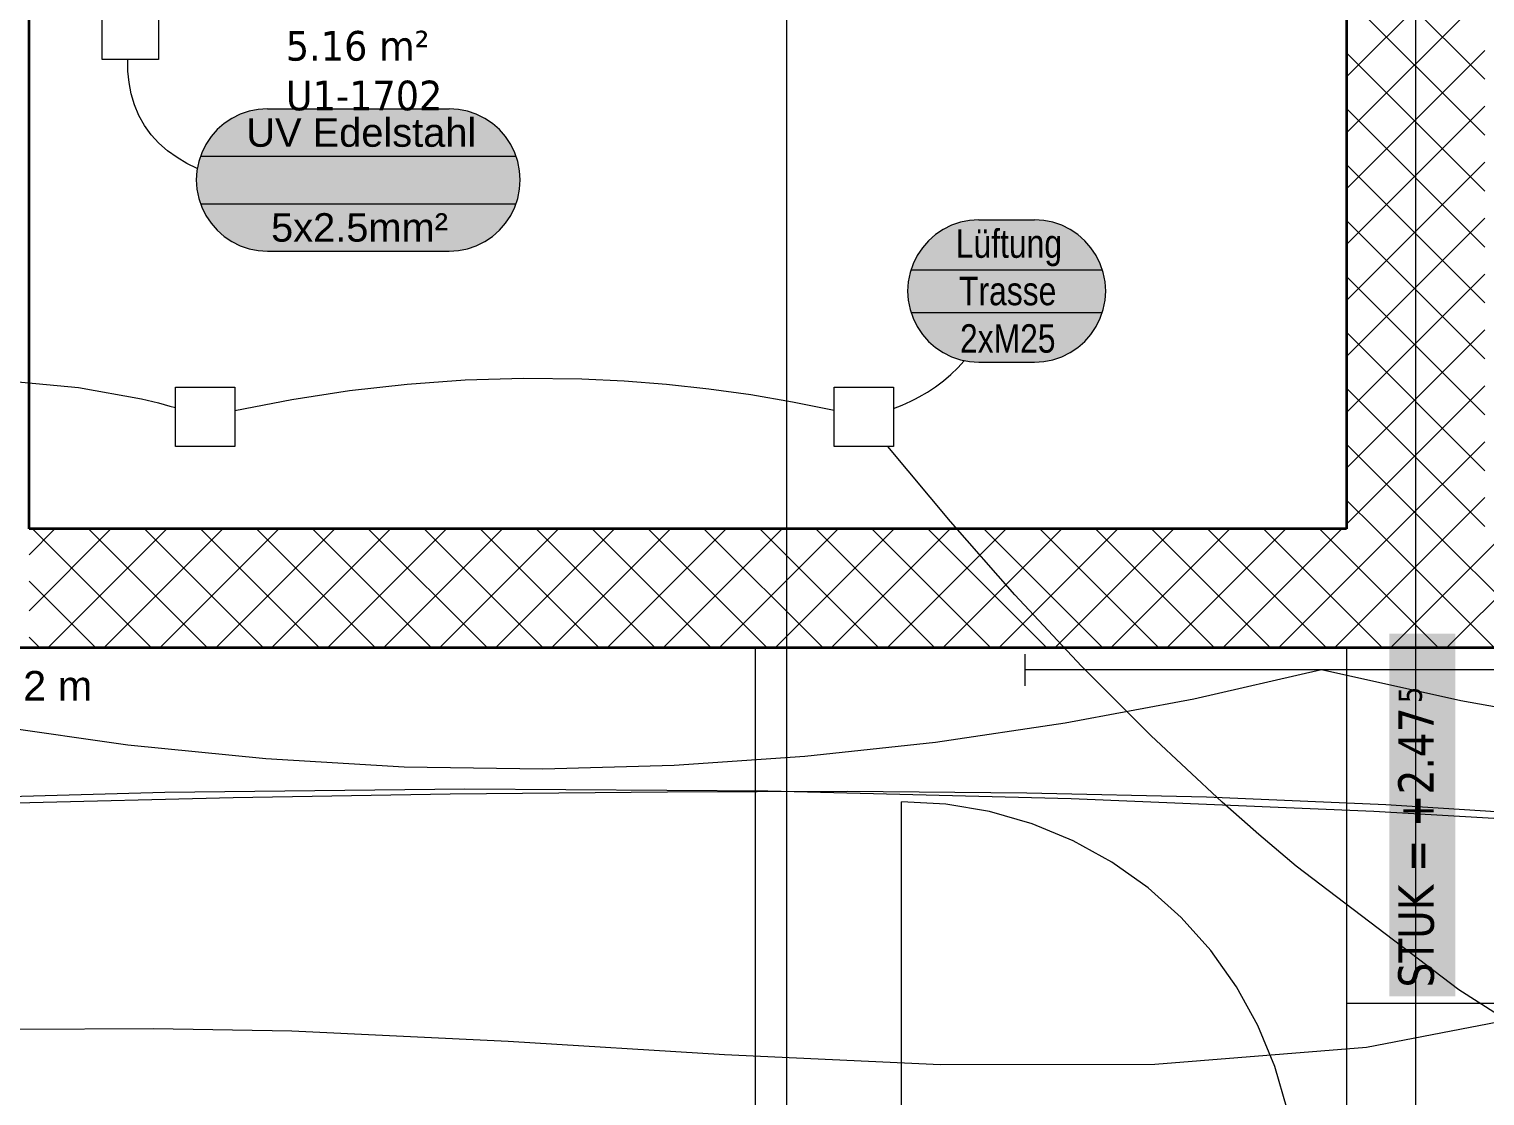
# Model space of a CAD drawing. Extents: x -1067 to 613, y -179 to 712.
# Drawn here: x 59.2 to 132.8, y 185.1 to 239.1 of the extents above; entities that cross this region are included whole.
import ezdxf
from ezdxf.lldxf.tags import DXFTag

# ---------------------------------------------------------------- set-up
doc = ezdxf.new("R2010")
doc.units = 0
doc.layers.get('0').update_dxf_attribs({"lineweight": 13})
for name, color, linetype, lineweight in [('A-AREA-____-IDEN', 7, 'Continuous', 5), ('A-DETL-____-HDLN', 7, '_Verdeckte Linien_', 9), ('A-DOOR-____-IDEN', 7, 'Continuous', 5), ('A-DOOR-____-OTLN', 7, 'Continuous', 9), ('A-DOOR-OPNG-OTLN', 7, 'Continuous', 9), ('A-FLOR-____-OTLN', 7, 'Continuous', 9), ('A-WALL-____-MCUT', 7, 'Continuous', 35), ('A-WALL-____-PATT', 7, 'Continuous', 35), ('S-GRID-____-OTLN', 7, 'Continuous', 5)]:
    doc.layers.add(name, color=color, linetype=linetype, lineweight=lineweight)
for name, color, linetype, lineweight, true_color in [('EL01_WAN_HLKS', 5, 'Continuous', 13, 0x0000ff), ('EL01_WAN_Kraft', 1, 'Continuous', 13, 0xff0000), ('EL01_WAN_Leitung_Brandmeldeanlagen', 7, 'Continuous', 13, 0xff8000), ('EL01_WAN_Leitung_HLKS', 5, 'Continuous', 13, 0x0000ff), ('EL01_WAN_Leitung_Kraft', 1, 'Continuous', 13, 0xff0000), ('EL01_WAN_Leitung_Licht', 7, 'Continuous', 13, 0x0080ff), ('EL01_WAN_Leitung_Notbeleuchtung', 7, 'Continuous', 13, 0x009900), ('EL01_WAN_Leuchten', 7, 'Continuous', 13, 0x0080ff)]:
    doc.layers.add(name, color=color, linetype=linetype, lineweight=lineweight, true_color=true_color)
doc.styles.get("Standard").update_dxf_attribs({"font": 'arial.ttf'})
tags = doc.linetypes.add('_Rasterlinie_', pattern=[0.375, 0.2, -0.05, 0.075, -0.05]).pattern_tags.tags
tags[10:11] = [DXFTag(74, 4), DXFTag(75, 0), DXFTag(340, '0'), DXFTag(46, 1.0), DXFTag(50, 0.0), DXFTag(44, 0.0), DXFTag(45, 0.0)]
tags[8:9] = [DXFTag(74, 4), DXFTag(75, 0), DXFTag(340, '0'), DXFTag(46, 1.0), DXFTag(50, 0.0), DXFTag(44, 0.0), DXFTag(45, 0.0)]
tags[6:7] = [DXFTag(74, 4), DXFTag(75, 0), DXFTag(340, '0'), DXFTag(46, 1.0), DXFTag(50, 0.0), DXFTag(44, 0.0), DXFTag(45, 0.0)]
tags[4:5] = [DXFTag(74, 4), DXFTag(75, 0), DXFTag(340, '0'), DXFTag(46, 1.0), DXFTag(50, 0.0), DXFTag(44, 0.0), DXFTag(45, 0.0)]
tags = doc.linetypes.add('_Verdeckte Linien_', pattern=[0.15, 0.1, -0.05]).pattern_tags.tags
tags[6:7] = [DXFTag(74, 4), DXFTag(75, 0), DXFTag(340, '0'), DXFTag(46, 1.0), DXFTag(50, 0.0), DXFTag(44, 0.0), DXFTag(45, 0.0)]
tags[4:5] = [DXFTag(74, 4), DXFTag(75, 0), DXFTag(340, '0'), DXFTag(46, 1.0), DXFTag(50, 0.0), DXFTag(44, 0.0), DXFTag(45, 0.0)]
tags = doc.linetypes.add('Grundrissdarstellung Sturz', pattern=[0.25, 0.15, -0.05, 0, -0.05]).pattern_tags.tags
tags[10:11] = [DXFTag(74, 4), DXFTag(75, 0), DXFTag(340, '0'), DXFTag(46, 1.0), DXFTag(50, 0.0), DXFTag(44, 0.0), DXFTag(45, 0.0)]
tags[8:9] = [DXFTag(74, 4), DXFTag(75, 0), DXFTag(340, '0'), DXFTag(46, 1.0), DXFTag(50, 0.0), DXFTag(44, 0.0), DXFTag(45, 0.0)]
tags[6:7] = [DXFTag(74, 4), DXFTag(75, 0), DXFTag(340, '0'), DXFTag(46, 1.0), DXFTag(50, 0.0), DXFTag(44, 0.0), DXFTag(45, 0.0)]
tags[4:5] = [DXFTag(74, 4), DXFTag(75, 0), DXFTag(340, '0'), DXFTag(46, 1.0), DXFTag(50, 0.0), DXFTag(44, 0.0), DXFTag(45, 0.0)]

# ---------------------------------------------------------------- blocks, each defined once
blk = doc.blocks.new('Referenz-A0UJ3194XE', base_point=(-1062.181, -175.856))
at = {"layer": 'A-DETL-____-HDLN', "color": 0, "linetype": '_Verdeckte Linien_', "ltscale": 0.13}
blk.add_line((198.844, 189.776), (125.803, 189.776), dxfattribs=at)
at = {"layer": 'A-DOOR-____-IDEN', "color": 7, "linetype": 'Continuous', "ltscale": 0.13, "true_color": 0xffffff}
for points in [[(127.97, 190.128), (131.302, 190.128), (127.97, 208.472)], [(131.302, 190.128), (127.97, 208.472), (131.302, 208.472)], [(128.156, 204.678), (130.3, 204.678), (128.156, 206.289)], [(130.3, 204.678), (128.156, 206.289), (130.3, 206.289)]]:
    blk.add_solid(points, dxfattribs=at)
at = {"layer": 'A-DOOR-____-OTLN', "color": 0, "linetype": 'Grundrissdarstellung Sturz', "ltscale": 0.13}
blk.add_line((125.803, 207.776), (125.803, 179.776), dxfattribs=at)
at = {"layer": 'A-DOOR-OPNG-OTLN', "color": 0, "linetype": 'Continuous', "ltscale": 0.13}
for p, q in [((103.303, 179.976), (103.303, 199.976)), ((105.542, 199.85), (103.303, 199.976)), ((107.753, 199.474), (105.542, 199.85)), ((109.909, 198.853), (107.753, 199.474)), ((111.981, 197.995), (109.909, 198.853)), ((113.944, 196.91), (111.981, 197.995)), ((115.773, 195.612), (113.944, 196.91)), ((117.445, 194.118), (115.773, 195.612)), ((118.94, 192.446), (117.445, 194.118)), ((120.237, 190.616), (118.94, 192.446)), ((121.322, 188.653), (120.237, 190.616)), ((122.181, 186.581), (121.322, 188.653)), ((122.802, 184.426), (122.181, 186.581))]:
    blk.add_line(p, q, dxfattribs=at)
at = {"layer": 'A-FLOR-____-OTLN', "color": 0, "linetype": 'Continuous', "ltscale": 0.13}
blk.add_line((95.903, 207.776), (95.903, 179.776), dxfattribs=at)
at = {"layer": 'A-WALL-____-MCUT', "color": 0, "linetype": 'Continuous', "ltscale": 0.35}
for p, q in [((59.203, 213.776), (59.203, 332.976)), ((125.803, 317.476), (125.803, 213.776)), ((125.803, 213.776), (59.203, 213.776)), ((-30.397, 207.776), (198.844, 207.776))]:
    blk.add_line(p, q, dxfattribs=at)
at = {"layer": 'A-WALL-____-PATT', "color": 0, "linetype": 'Continuous', "lineweight": 9, "ltscale": 0.13}
for p, q in [((125.803, 236.642), (132.803, 243.642)), ((132.803, 236.522), (125.803, 243.522)), ((125.803, 233.813), (132.803, 240.813)), ((132.803, 233.693), (125.803, 240.693)), ((125.803, 230.985), (132.803, 237.985)), ((132.803, 230.865), (125.803, 237.865)), ((125.803, 228.157), (132.803, 235.157)), ((132.803, 228.036), (125.803, 235.036)), ((125.803, 225.328), (132.803, 232.328)), ((132.803, 225.208), (125.803, 232.208)), ((125.803, 222.5), (132.803, 229.5)), ((132.803, 222.379), (125.803, 229.379)), ((125.803, 219.671), (132.803, 226.671)), ((132.803, 219.551), (125.803, 226.551)), ((125.803, 216.843), (132.803, 223.843)), ((132.803, 216.723), (125.803, 223.723)), ((125.803, 214.014), (132.803, 221.014)), ((132.803, 213.894), (125.803, 220.894)), ((130.093, 213.776), (125.803, 218.066)), ((128.393, 213.776), (132.803, 218.186)), ((127.265, 213.776), (125.803, 215.237)), ((131.221, 213.776), (132.803, 215.358)), ((59.203, 212.468), (60.51, 213.776)), ((59.203, 209.64), (63.339, 213.776)), ((65.382, 207.776), (59.382, 213.776)), ((60.167, 207.776), (66.167, 213.776)), ((68.211, 207.776), (62.211, 213.776)), ((62.996, 207.776), (68.996, 213.776)), ((71.039, 207.776), (65.039, 213.776)), ((65.824, 207.776), (71.824, 213.776)), ((73.868, 207.776), (67.868, 213.776)), ((68.653, 207.776), (74.653, 213.776)), ((76.696, 207.776), (70.696, 213.776)), ((71.481, 207.776), (77.481, 213.776)), ((79.524, 207.776), (73.524, 213.776)), ((74.309, 207.776), (80.309, 213.776)), ((82.353, 207.776), (76.353, 213.776)), ((77.138, 207.776), (83.138, 213.776)), ((85.181, 207.776), (79.181, 213.776)), ((79.966, 207.776), (85.966, 213.776)), ((88.01, 207.776), (82.01, 213.776)), ((82.795, 207.776), (88.795, 213.776)), ((90.838, 207.776), (84.838, 213.776)), ((85.623, 207.776), (91.623, 213.776)), ((93.667, 207.776), (87.667, 213.776)), ((88.452, 207.776), (94.452, 213.776)), ((96.495, 207.776), (90.495, 213.776)), ((91.28, 207.776), (97.28, 213.776)), ((99.323, 207.776), (93.323, 213.776)), ((94.108, 207.776), (100.108, 213.776)), ((102.152, 207.776), (96.152, 213.776)), ((96.937, 207.776), (102.937, 213.776)), ((104.98, 207.776), (98.98, 213.776)), ((99.765, 207.776), (105.765, 213.776)), ((107.809, 207.776), (101.809, 213.776)), ((102.594, 207.776), (108.594, 213.776)), ((110.637, 207.776), (104.637, 213.776)), ((105.422, 207.776), (111.422, 213.776)), ((113.466, 207.776), (107.466, 213.776)), ((108.251, 207.776), (114.251, 213.776)), ((116.294, 207.776), (110.294, 213.776)), ((111.079, 207.776), (117.079, 213.776)), ((119.122, 207.776), (113.122, 213.776)), ((113.907, 207.776), (119.907, 213.776)), ((121.951, 207.776), (115.951, 213.776)), ((116.736, 207.776), (122.736, 213.776)), ((124.779, 207.776), (118.779, 213.776)), ((119.564, 207.776), (125.564, 213.776)), ((127.608, 207.776), (121.608, 213.776)), ((122.393, 207.776), (128.393, 213.776)), ((130.436, 207.776), (124.436, 213.776)), ((125.221, 207.776), (131.221, 213.776)), ((133.265, 207.776), (127.265, 213.776)), ((128.05, 207.776), (134.05, 213.776)), ((136.093, 207.776), (130.093, 213.776)), ((130.878, 207.776), (136.878, 213.776)), ((62.554, 207.776), (59.203, 211.127)), ((59.725, 207.776), (59.203, 208.298))]:
    blk.add_line(p, q, dxfattribs=at)
at = {"layer": 'S-GRID-____-OTLN', "color": 0, "linetype": '_Rasterlinie_', "ltscale": 0.13}
for p, q in [((129.303, 560.559), (129.303, 159.768)), ((97.503, -171.085), (97.503, 546.376))]:
    blk.add_line(p, q, dxfattribs=at)
at = {"layer": 'A-AREA-____-IDEN', "color": 0, "linetype": 'Continuous', "ltscale": 0.13, "char_height": 1.5, "attachment_point": 1}
for s, insert in [('{\\W0.9;\\fVerdana;5.16 m²}', (72.181, 238.967)), ('{\\W0.9;\\fVerdana;U1-1702}', (72.181, 236.453))]:
    blk.add_mtext(s, dxfattribs=dict(at, insert=insert))
at = {"layer": 'A-DOOR-____-IDEN', "color": 0, "linetype": 'Continuous', "ltscale": 0.13, "attachment_point": 1, "rotation": 90}
for s, insert, char_height in [('{\\W0.8;\\fVerdana;5}', (128.448, 204.971), 1.16987), ('{\\W0.8;\\fVerdana;STUK = +2.47}', (128.42, 190.578), 1.8)]:
    blk.add_mtext(s, dxfattribs=dict(at, insert=insert, char_height=char_height))
blk = doc.blocks.new('Leitung-A0UJ31HGXE', base_point=(69.607, 219.77))
at = {"color": 0, "linetype": 'ByBlock', "lineweight": -2, "ltscale": 0.13}
for p, q in [((75.395, 220.774), (78.319, 221.101)), ((78.319, 221.101), (81.255, 221.311)), ((81.255, 221.311), (84.197, 221.4)), ((84.197, 221.4), (87.14, 221.368)), ((87.14, 221.368), (89.286, 221.267)), ((89.286, 221.267), (91.428, 221.1)), ((91.428, 221.1), (93.562, 220.868)), ((93.562, 220.868), (95.688, 220.571)), ((69.607, 219.77), (72.489, 220.329)), ((72.489, 220.329), (75.395, 220.774)), ((95.688, 220.571), (97.802, 220.209)), ((97.802, 220.209), (99.903, 219.781))]:
    blk.add_line(p, q, dxfattribs=at)
blk = doc.blocks.new('Leitung-A0UJ31JKXE', base_point=(-9.551, 196.012))
at = {"color": 0, "linetype": 'ByBlock', "lineweight": -2, "ltscale": 0.13}
for p, q in [((66.072, 200.439), (50.923, 200.014)), ((81.226, 200.607), (66.072, 200.439)), ((96.554, 200.504), (81.226, 200.607)), ((111.879, 200.129), (96.554, 200.504)), ((127.195, 199.487), (111.879, 200.129)), ((142.497, 198.584), (127.195, 199.487))]:
    blk.add_line(p, q, dxfattribs=at)
blk = doc.blocks.new('Leitung-A0UJ31K4XE', base_point=(102.903, 219.866))
at = {"color": 0, "linetype": 'ByBlock', "lineweight": -2, "ltscale": 0.13}
for p, q in [((106.152, 221.926), (106.482, 222.287)), ((105.424, 221.267), (105.799, 221.586)), ((105.799, 221.586), (106.152, 221.926)), ((104.621, 220.699), (105.031, 220.972)), ((105.031, 220.972), (105.424, 221.267)), ((103.344, 220.037), (103.561, 220.131)), ((103.561, 220.131), (103.776, 220.232)), ((103.776, 220.232), (103.988, 220.338)), ((103.988, 220.338), (104.197, 220.45)), ((104.197, 220.45), (104.621, 220.699)), ((102.903, 219.866), (103.125, 219.948)), ((103.125, 219.948), (103.344, 220.037))]:
    blk.add_line(p, q, dxfattribs=at)
blk = doc.blocks.new('Deckendose UP-A0UJ31K8XE', base_point=(99.903, 217.952))
at = {"color": 0, "lineweight": -2}
for p, q in [((99.903, 220.952), (102.903, 220.952)), ((99.903, 217.952), (99.903, 220.952)), ((102.903, 220.952), (102.903, 217.952)), ((102.903, 217.952), (99.903, 217.952))]:
    blk.add_line(p, q, dxfattribs=at)
blk = doc.blocks.new('Leitung-A0UJ31LYXE', base_point=(-18.908, 196.025))
at = {"color": 0, "linetype": 'ByBlock', "lineweight": -2, "ltscale": 0.13}
for p, q in [((69.516, 200.187), (80.495, 200.375)), ((80.495, 200.375), (91.48, 200.483)), ((91.48, 200.483), (100.565, 200.503)), ((100.565, 200.503), (109.649, 200.429)), ((109.649, 200.429), (118.729, 200.221)), ((118.729, 200.221), (127.797, 199.844)), ((58.543, 199.92), (69.516, 200.187)), ((127.797, 199.844), (136.851, 199.258))]:
    blk.add_line(p, q, dxfattribs=at)
blk = doc.blocks.new('Bodendose (multi) UP-A0UJ31MGXE', base_point=(62.903, 237.516))
at = {"color": 0, "lineweight": -2}
for p, q in [((62.903, 240.356), (65.743, 240.356)), ((62.903, 237.516), (62.903, 240.356)), ((65.743, 240.356), (65.743, 237.516)), ((65.743, 237.516), (62.903, 237.516))]:
    blk.add_line(p, q, dxfattribs=at)
blk = doc.blocks.new('Leitung-A0UJ31PYXE', base_point=(102.619, 164.623))
at = {"color": 0, "linetype": 'ByBlock', "lineweight": -2, "ltscale": 0.13}
for p, q in [((105.778, 214.156), (102.619, 217.952)), ((109.042, 210.445), (105.778, 214.156)), ((112.417, 206.833), (109.042, 210.445)), ((115.909, 203.334), (112.417, 206.833)), ((119.525, 199.959), (115.909, 203.334)), ((121.38, 198.323), (119.525, 199.959)), ((123.269, 196.724), (121.38, 198.323)), ((131.49, 190.465), (123.269, 196.724)), ((140.231, 184.858), (131.49, 190.465))]:
    blk.add_line(p, q, dxfattribs=at)
blk = doc.blocks.new('Gruppenzuleitung-A0UJ31QCXE', base_point=(67.655, 227.828))
at = {"color": 0, "linetype": 'ByBlock', "lineweight": -2, "ltscale": 0.13}
for p, q in [((70.323, 234.906), (69.877, 234.754)), ((70.785, 234.997), (70.323, 234.906)), ((71.255, 235.028), (70.785, 234.997)), ((71.255, 235.028), (80.435, 235.028)), ((80.905, 234.997), (80.435, 235.028)), ((81.367, 234.906), (80.905, 234.997)), ((81.813, 234.754), (81.367, 234.906)), ((69.063, 234.284), (68.709, 233.974)), ((69.455, 234.546), (69.063, 234.284)), ((69.877, 234.754), (69.455, 234.546)), ((82.235, 234.546), (81.813, 234.754)), ((82.627, 234.284), (82.235, 234.546)), ((82.981, 233.974), (82.627, 234.284)), ((68.399, 233.62), (68.137, 233.228)), ((68.709, 233.974), (68.399, 233.62)), ((83.291, 233.62), (82.981, 233.974)), ((83.553, 233.228), (83.291, 233.62)), ((67.929, 232.806), (67.777, 232.36)), ((67.86, 232.628), (83.829, 232.628)), ((68.137, 233.228), (67.929, 232.806)), ((83.761, 232.806), (83.553, 233.228)), ((83.912, 232.36), (83.761, 232.806)), ((67.685, 231.898), (67.655, 231.428)), ((67.777, 232.36), (67.685, 231.898)), ((84.004, 231.898), (83.912, 232.36)), ((84.035, 231.428), (84.004, 231.898)), ((67.655, 231.428), (67.685, 230.958)), ((84.004, 230.958), (84.035, 231.428)), ((67.685, 230.958), (67.777, 230.496)), ((67.777, 230.496), (67.929, 230.051)), ((83.761, 230.051), (83.912, 230.496)), ((83.912, 230.496), (84.004, 230.958)), ((67.86, 230.228), (83.829, 230.228)), ((67.929, 230.051), (68.137, 229.628)), ((83.553, 229.628), (83.761, 230.051)), ((68.137, 229.628), (68.399, 229.237)), ((68.399, 229.237), (68.709, 228.883)), ((82.981, 228.883), (83.291, 229.237)), ((83.291, 229.237), (83.553, 229.628)), ((68.709, 228.883), (69.063, 228.572)), ((69.063, 228.572), (69.455, 228.311)), ((69.455, 228.311), (69.877, 228.102)), ((81.813, 228.102), (82.235, 228.311)), ((82.235, 228.311), (82.627, 228.572)), ((82.627, 228.572), (82.981, 228.883)), ((69.877, 228.102), (70.323, 227.951)), ((70.323, 227.951), (70.785, 227.859)), ((70.785, 227.859), (71.255, 227.828)), ((71.255, 227.828), (80.435, 227.828)), ((80.435, 227.828), (80.905, 227.859)), ((80.905, 227.859), (81.367, 227.951)), ((81.367, 227.951), (81.813, 228.102))]:
    blk.add_line(p, q, dxfattribs=at)
at = {"color": 7, "linetype": 'ByBlock', "lineweight": -2, "ltscale": 0.13, "true_color": 0xffffff}
for points in [[(69.939, 234.779), (81.75, 234.779), (70.193, 234.868)], [(70.193, 234.868), (81.496, 234.868), (70.454, 234.938)], [(81.75, 234.779), (70.193, 234.868), (81.496, 234.868)], [(70.454, 234.938), (81.236, 234.938), (70.718, 234.988)], [(81.496, 234.868), (70.454, 234.938), (81.236, 234.938)], [(70.718, 234.988), (80.972, 234.988), (70.986, 235.018)], [(81.236, 234.938), (70.718, 234.988), (80.972, 234.988)], [(70.986, 235.018), (80.704, 235.018), (71.255, 235.028)], [(80.972, 234.988), (70.986, 235.018), (80.704, 235.018)], [(80.704, 235.018), (71.255, 235.028), (80.435, 235.028)], [(68.616, 233.877), (83.074, 233.877), (68.806, 234.067)], [(68.806, 234.067), (82.884, 234.067), (69.01, 234.243)], [(83.074, 233.877), (68.806, 234.067), (82.884, 234.067)], [(69.01, 234.243), (82.68, 234.243), (69.227, 234.403)], [(82.884, 234.067), (69.01, 234.243), (82.68, 234.243)], [(69.227, 234.403), (82.463, 234.403), (69.455, 234.546)], [(82.68, 234.243), (69.227, 234.403), (82.463, 234.403)], [(69.455, 234.546), (82.235, 234.546), (69.693, 234.672)], [(82.463, 234.403), (69.455, 234.546), (82.235, 234.546)], [(69.693, 234.672), (81.997, 234.672), (69.939, 234.779)], [(82.235, 234.546), (69.693, 234.672), (81.997, 234.672)], [(81.997, 234.672), (69.939, 234.779), (81.75, 234.779)], [(68.137, 233.228), (83.553, 233.228), (68.28, 233.456)], [(68.28, 233.456), (83.409, 233.456), (68.44, 233.673)], [(83.553, 233.228), (68.28, 233.456), (83.409, 233.456)], [(68.28, 233.456), (83.409, 233.456), (68.28, 233.456)], [(83.409, 233.456), (68.28, 233.456), (83.409, 233.456)], [(68.44, 233.673), (83.25, 233.673), (68.616, 233.877)], [(83.409, 233.456), (68.44, 233.673), (83.25, 233.673)], [(83.25, 233.673), (68.616, 233.877), (83.074, 233.877)], [(67.815, 232.489), (83.875, 232.489), (67.903, 232.743)], [(67.903, 232.743), (83.786, 232.743), (68.011, 232.99)], [(83.875, 232.489), (67.903, 232.743), (83.786, 232.743)], [(67.903, 232.743), (83.786, 232.743), (67.903, 232.743)], [(83.786, 232.743), (67.903, 232.743), (83.786, 232.743)], [(68.011, 232.99), (83.679, 232.99), (68.137, 233.228)], [(83.786, 232.743), (68.011, 232.99), (83.679, 232.99)], [(83.679, 232.99), (68.137, 233.228), (83.553, 233.228)], [(67.665, 231.697), (84.025, 231.697), (67.695, 231.965)], [(67.695, 231.965), (83.995, 231.965), (67.745, 232.229)], [(84.025, 231.697), (67.695, 231.965), (83.995, 231.965)], [(67.745, 232.229), (83.945, 232.229), (67.815, 232.489)], [(83.995, 231.965), (67.745, 232.229), (83.945, 232.229)], [(83.945, 232.229), (67.815, 232.489), (83.875, 232.489)], [(67.655, 231.428), (84.035, 231.428), (67.665, 231.697)], [(67.665, 231.159), (84.025, 231.159), (67.655, 231.428)], [(84.025, 231.159), (67.655, 231.428), (84.035, 231.428)], [(67.655, 231.428), (84.035, 231.428), (67.655, 231.428)], [(84.035, 231.428), (67.655, 231.428), (84.035, 231.428)], [(84.035, 231.428), (67.665, 231.697), (84.025, 231.697)], [(67.695, 230.892), (83.995, 230.892), (67.665, 231.159)], [(83.995, 230.892), (67.665, 231.159), (84.025, 231.159)], [(67.745, 230.627), (83.945, 230.627), (67.695, 230.892)], [(83.945, 230.627), (67.695, 230.892), (83.995, 230.892)], [(67.815, 230.367), (83.875, 230.367), (67.745, 230.627)], [(83.875, 230.367), (67.745, 230.627), (83.945, 230.627)], [(67.903, 230.113), (83.786, 230.113), (67.815, 230.367)], [(83.786, 230.113), (67.815, 230.367), (83.875, 230.367)], [(68.011, 229.866), (83.679, 229.866), (67.903, 230.113)], [(83.679, 229.866), (67.903, 230.113), (83.786, 230.113)], [(67.903, 230.113), (83.786, 230.113), (67.903, 230.113)], [(83.786, 230.113), (67.903, 230.113), (83.786, 230.113)], [(68.137, 229.628), (83.553, 229.628), (68.011, 229.866)], [(83.553, 229.628), (68.011, 229.866), (83.679, 229.866)], [(68.28, 229.4), (83.409, 229.4), (68.137, 229.628)], [(83.409, 229.4), (68.137, 229.628), (83.553, 229.628)], [(68.44, 229.184), (83.25, 229.184), (68.28, 229.4)], [(83.25, 229.184), (68.28, 229.4), (83.409, 229.4)], [(68.616, 228.98), (83.074, 228.98), (68.44, 229.184)], [(83.074, 228.98), (68.44, 229.184), (83.25, 229.184)], [(68.806, 228.789), (82.884, 228.789), (68.616, 228.98)], [(82.884, 228.789), (68.616, 228.98), (83.074, 228.98)], [(68.616, 228.98), (83.074, 228.98), (68.616, 228.98)], [(83.074, 228.98), (68.616, 228.98), (83.074, 228.98)], [(69.01, 228.614), (82.68, 228.614), (68.806, 228.789)], [(82.68, 228.614), (68.806, 228.789), (82.884, 228.789)], [(69.227, 228.454), (82.463, 228.454), (69.01, 228.614)], [(82.463, 228.454), (69.01, 228.614), (82.68, 228.614)], [(69.455, 228.311), (82.235, 228.311), (69.227, 228.454)], [(82.235, 228.311), (69.227, 228.454), (82.463, 228.454)], [(69.693, 228.185), (81.997, 228.185), (69.455, 228.311)], [(81.997, 228.185), (69.455, 228.311), (82.235, 228.311)], [(69.939, 228.077), (81.75, 228.077), (69.693, 228.185)], [(81.75, 228.077), (69.693, 228.185), (81.997, 228.185)], [(70.193, 227.988), (81.496, 227.988), (69.939, 228.077)], [(81.496, 227.988), (69.939, 228.077), (81.75, 228.077)], [(70.454, 227.918), (81.236, 227.918), (70.193, 227.988)], [(81.236, 227.918), (70.193, 227.988), (81.496, 227.988)], [(70.718, 227.868), (80.972, 227.868), (70.454, 227.918)], [(80.972, 227.868), (70.454, 227.918), (81.236, 227.918)], [(70.986, 227.838), (80.704, 227.838), (70.718, 227.868)], [(80.704, 227.838), (70.718, 227.868), (80.972, 227.868)], [(70.718, 227.868), (80.972, 227.868), (70.718, 227.868)], [(80.972, 227.868), (70.718, 227.868), (80.972, 227.868)], [(71.255, 227.828), (80.435, 227.828), (70.986, 227.838)], [(80.435, 227.828), (70.986, 227.838), (80.704, 227.838)]]:
    blk.add_solid(points, dxfattribs=at)
at = {"color": 0, "linetype": 'ByBlock', "lineweight": -2, "ltscale": 0.13, "char_height": 1.44, "attachment_point": 1}
for s, insert in [('{\\fArial;UV Edelstahl}', (70.184, 234.548)), ('{\\fArial;5x2.5mm²}', (71.436, 229.748))]:
    blk.add_mtext(s, dxfattribs=dict(at, insert=insert))
blk = doc.blocks.new('Leitung-A0UJ31ROXE', base_point=(64.194, 232.007))
at = {"color": 0, "linetype": 'ByBlock', "lineweight": -2, "ltscale": 0.13}
for p, q in [((64.199, 236.94), (64.194, 237.516)), ((64.255, 236.361), (64.199, 236.94)), ((64.364, 235.788), (64.255, 236.361)), ((64.528, 235.229), (64.364, 235.788)), ((64.75, 234.692), (64.528, 235.229)), ((65.03, 234.187), (64.75, 234.692)), ((65.372, 233.719), (65.03, 234.187)), ((65.767, 233.291), (65.372, 233.719)), ((66.206, 232.906), (65.767, 233.291)), ((66.681, 232.563), (66.206, 232.906)), ((67.182, 232.263), (66.681, 232.563)), ((67.701, 232.007), (67.182, 232.263))]:
    blk.add_line(p, q, dxfattribs=at)
blk = doc.blocks.new('Leitung-A0UJ31SUXE', base_point=(124.543, 201.703))
at = {"color": 0, "linetype": 'ByBlock', "lineweight": -2, "ltscale": 0.13}
for p, q in [((131.585, 205.074), (124.543, 206.643)), ((138.695, 203.794), (131.585, 205.074))]:
    blk.add_line(p, q, dxfattribs=at)
blk = doc.blocks.new('LED-Langfeldleuchte 37W-A0UJ31VIXE', base_point=(109.543, 205.843))
at = {"color": 0, "lineweight": -2}
for p, q in [((109.543, 207.443), (109.543, 205.843)), ((139.543, 207.443), (139.543, 205.843)), ((139.543, 206.643), (109.543, 206.643))]:
    blk.add_line(p, q, dxfattribs=at)
blk = doc.blocks.new('Absolute Höhe-A0UJ31W2XE', base_point=(58.9, 205.09))
at = {"color": 0, "lineweight": -2, "insert": (58.9, 206.59), "char_height": 1.5, "attachment_point": 1}
blk.add_mtext('{\\fArial;2 m}', dxfattribs=at)
blk = doc.blocks.new('Deckendose UP-A0UJ31YWXE', base_point=(66.607, 217.952))
at = {"color": 0, "lineweight": -2}
for p, q in [((66.607, 220.952), (69.607, 220.952)), ((66.607, 217.952), (66.607, 220.952)), ((69.607, 220.952), (69.607, 217.952)), ((69.607, 217.952), (66.607, 217.952))]:
    blk.add_line(p, q, dxfattribs=at)
blk = doc.blocks.new('Stromkreis-A0UJ321GXE', base_point=(103.619, 222.211))
at = {"color": 0, "linetype": 'ByBlock', "lineweight": -2, "ltscale": 0.13}
for p, q in [((105.419, 228.929), (105.027, 228.667)), ((105.841, 229.137), (105.419, 228.929)), ((106.287, 229.288), (105.841, 229.137)), ((106.749, 229.38), (106.287, 229.288)), ((107.219, 229.411), (106.749, 229.38)), ((107.219, 229.411), (110.031, 229.411)), ((110.501, 229.38), (110.031, 229.411)), ((110.963, 229.288), (110.501, 229.38)), ((111.409, 229.137), (110.963, 229.288)), ((111.831, 228.929), (111.409, 229.137)), ((112.223, 228.667), (111.831, 228.929)), ((104.673, 228.356), (104.363, 228.002)), ((105.027, 228.667), (104.673, 228.356)), ((112.577, 228.356), (112.223, 228.667)), ((112.887, 228.002), (112.577, 228.356)), ((104.101, 227.611), (103.893, 227.189)), ((104.363, 228.002), (104.101, 227.611)), ((113.149, 227.611), (112.887, 228.002)), ((113.357, 227.189), (113.149, 227.611)), ((103.742, 226.743), (103.65, 226.281)), ((103.893, 227.189), (103.742, 226.743)), ((103.785, 226.891), (113.465, 226.891)), ((113.508, 226.743), (113.357, 227.189)), ((113.6, 226.281), (113.508, 226.743)), ((103.65, 226.281), (103.619, 225.811)), ((113.631, 225.811), (113.6, 226.281)), ((103.619, 225.811), (103.65, 225.341)), ((103.65, 225.341), (103.742, 224.879)), ((113.508, 224.879), (113.6, 225.341)), ((113.6, 225.341), (113.631, 225.811)), ((103.742, 224.879), (103.893, 224.433)), ((103.785, 224.731), (113.465, 224.731)), ((113.357, 224.433), (113.508, 224.879)), ((103.893, 224.433), (104.101, 224.011)), ((104.101, 224.011), (104.363, 223.619)), ((112.887, 223.619), (113.149, 224.011)), ((113.149, 224.011), (113.357, 224.433)), ((104.363, 223.619), (104.673, 223.265)), ((104.673, 223.265), (105.027, 222.955)), ((112.223, 222.955), (112.577, 223.265)), ((112.577, 223.265), (112.887, 223.619)), ((105.027, 222.955), (105.419, 222.693)), ((105.419, 222.693), (105.841, 222.485)), ((105.841, 222.485), (106.287, 222.334)), ((106.287, 222.334), (106.749, 222.242)), ((110.501, 222.242), (110.963, 222.334)), ((110.963, 222.334), (111.409, 222.485)), ((111.409, 222.485), (111.831, 222.693)), ((111.831, 222.693), (112.223, 222.955)), ((106.749, 222.242), (107.219, 222.211)), ((107.219, 222.211), (110.031, 222.211)), ((110.031, 222.211), (110.501, 222.242))]:
    blk.add_line(p, q, dxfattribs=at)
at = {"color": 7, "linetype": 'ByBlock', "lineweight": -2, "ltscale": 0.13, "true_color": 0xffffff}
for points in [[(105.191, 228.785), (112.059, 228.785), (105.419, 228.929)], [(105.419, 228.929), (111.831, 228.929), (105.657, 229.054)], [(112.059, 228.785), (105.419, 228.929), (111.831, 228.929)], [(105.657, 229.054), (111.593, 229.054), (105.904, 229.162)], [(111.831, 228.929), (105.657, 229.054), (111.593, 229.054)], [(105.904, 229.162), (111.346, 229.162), (106.158, 229.251)], [(111.593, 229.054), (105.904, 229.162), (111.346, 229.162)], [(106.158, 229.251), (111.092, 229.251), (106.418, 229.321)], [(111.346, 229.162), (106.158, 229.251), (111.092, 229.251)], [(106.418, 229.321), (110.832, 229.321), (106.682, 229.371)], [(111.092, 229.251), (106.418, 229.321), (110.832, 229.321)], [(106.682, 229.371), (110.568, 229.371), (106.95, 229.401)], [(110.832, 229.321), (106.682, 229.371), (110.568, 229.371)], [(106.95, 229.401), (110.3, 229.401), (107.219, 229.411)], [(110.568, 229.371), (106.95, 229.401), (110.3, 229.401)], [(110.3, 229.401), (107.219, 229.411), (110.031, 229.411)], [(104.404, 228.055), (112.846, 228.055), (104.58, 228.259)], [(104.58, 228.259), (112.67, 228.259), (104.77, 228.45)], [(112.846, 228.055), (104.58, 228.259), (112.67, 228.259)], [(104.58, 228.259), (112.67, 228.259), (104.58, 228.259)], [(112.67, 228.259), (104.58, 228.259), (112.67, 228.259)], [(104.77, 228.45), (112.48, 228.45), (104.974, 228.625)], [(112.67, 228.259), (104.77, 228.45), (112.48, 228.45)], [(104.974, 228.625), (112.276, 228.625), (105.191, 228.785)], [(112.48, 228.45), (104.974, 228.625), (112.276, 228.625)], [(112.276, 228.625), (105.191, 228.785), (112.059, 228.785)], [(103.975, 227.373), (113.275, 227.373), (104.101, 227.611)], [(104.101, 227.611), (113.149, 227.611), (104.244, 227.839)], [(113.275, 227.373), (104.101, 227.611), (113.149, 227.611)], [(104.244, 227.839), (113.006, 227.839), (104.404, 228.055)], [(113.149, 227.611), (104.244, 227.839), (113.006, 227.839)], [(104.244, 227.839), (113.006, 227.839), (104.244, 227.839)], [(113.006, 227.839), (104.244, 227.839), (113.006, 227.839)], [(113.006, 227.839), (104.404, 228.055), (112.846, 228.055)], [(104.404, 228.055), (112.846, 228.055), (104.404, 228.055)], [(112.846, 228.055), (104.404, 228.055), (112.846, 228.055)], [(103.709, 226.612), (113.541, 226.612), (103.779, 226.872)], [(103.779, 226.872), (113.471, 226.872), (103.868, 227.126)], [(113.541, 226.612), (103.779, 226.872), (113.471, 226.872)], [(103.868, 227.126), (113.382, 227.126), (103.975, 227.373)], [(113.471, 226.872), (103.868, 227.126), (113.382, 227.126)], [(113.382, 227.126), (103.975, 227.373), (113.275, 227.373)], [(103.619, 225.811), (113.631, 225.811), (103.629, 226.08)], [(103.629, 226.08), (113.621, 226.08), (103.659, 226.347)], [(113.631, 225.811), (103.629, 226.08), (113.621, 226.08)], [(103.659, 226.347), (113.591, 226.347), (103.709, 226.612)], [(113.621, 226.08), (103.659, 226.347), (113.591, 226.347)], [(113.591, 226.347), (103.709, 226.612), (113.541, 226.612)], [(103.629, 225.542), (113.621, 225.542), (103.619, 225.811)], [(113.621, 225.542), (103.619, 225.811), (113.631, 225.811)], [(103.659, 225.274), (113.591, 225.274), (103.629, 225.542)], [(113.591, 225.274), (103.629, 225.542), (113.621, 225.542)], [(103.709, 225.01), (113.541, 225.01), (103.659, 225.274)], [(113.541, 225.01), (103.659, 225.274), (113.591, 225.274)], [(103.779, 224.75), (113.471, 224.75), (103.709, 225.01)], [(113.471, 224.75), (103.709, 225.01), (113.541, 225.01)], [(103.868, 224.496), (113.382, 224.496), (103.779, 224.75)], [(113.382, 224.496), (103.779, 224.75), (113.471, 224.75)], [(103.975, 224.249), (113.275, 224.249), (103.868, 224.496)], [(113.275, 224.249), (103.868, 224.496), (113.382, 224.496)], [(104.101, 224.011), (113.149, 224.011), (103.975, 224.249)], [(113.149, 224.011), (103.975, 224.249), (113.275, 224.249)], [(104.244, 223.783), (113.006, 223.783), (104.101, 224.011)], [(113.006, 223.783), (104.101, 224.011), (113.149, 224.011)], [(104.404, 223.566), (112.846, 223.566), (104.244, 223.783)], [(112.846, 223.566), (104.244, 223.783), (113.006, 223.783)], [(104.58, 223.362), (112.67, 223.362), (104.404, 223.566)], [(112.67, 223.362), (104.404, 223.566), (112.846, 223.566)], [(104.77, 223.172), (112.48, 223.172), (104.58, 223.362)], [(112.48, 223.172), (104.58, 223.362), (112.67, 223.362)], [(104.974, 222.996), (112.276, 222.996), (104.77, 223.172)], [(112.276, 222.996), (104.77, 223.172), (112.48, 223.172)], [(105.191, 222.836), (112.059, 222.836), (104.974, 222.996)], [(112.059, 222.836), (104.974, 222.996), (112.276, 222.996)], [(104.974, 222.996), (112.276, 222.996), (104.974, 222.996)], [(112.276, 222.996), (104.974, 222.996), (112.276, 222.996)], [(105.419, 222.693), (111.831, 222.693), (105.191, 222.836)], [(111.831, 222.693), (105.191, 222.836), (112.059, 222.836)], [(105.657, 222.567), (111.593, 222.567), (105.419, 222.693)], [(111.593, 222.567), (105.419, 222.693), (111.831, 222.693)], [(105.904, 222.46), (111.346, 222.46), (105.657, 222.567)], [(111.346, 222.46), (105.657, 222.567), (111.593, 222.567)], [(106.158, 222.371), (111.092, 222.371), (105.904, 222.46)], [(111.092, 222.371), (105.904, 222.46), (111.346, 222.46)], [(106.418, 222.301), (110.832, 222.301), (106.158, 222.371)], [(110.832, 222.301), (106.158, 222.371), (111.092, 222.371)], [(106.682, 222.251), (110.568, 222.251), (106.418, 222.301)], [(110.568, 222.251), (106.418, 222.301), (110.832, 222.301)], [(106.95, 222.221), (110.3, 222.221), (106.682, 222.251)], [(110.3, 222.221), (106.682, 222.251), (110.568, 222.251)], [(106.682, 222.251), (110.568, 222.251), (106.682, 222.251)], [(110.568, 222.251), (106.682, 222.251), (110.568, 222.251)], [(107.219, 222.211), (110.031, 222.211), (106.95, 222.221)], [(110.031, 222.211), (106.95, 222.221), (110.3, 222.221)]]:
    blk.add_solid(points, dxfattribs=at)
at = {"color": 0, "linetype": 'ByBlock', "lineweight": -2, "ltscale": 0.13, "char_height": 1.44, "attachment_point": 1}
for s, insert in [('{\\W0.8;\\fArial;Lüftung}', (106.055, 228.931)), ('{\\W0.8;\\fArial;Trasse}', (106.219, 226.531)), ('{\\W0.8;\\fArial;2xM25}', (106.266, 224.131))]:
    blk.add_mtext(s, dxfattribs=dict(at, insert=insert))
blk = doc.blocks.new('Leitung-A0UJ325MXE', base_point=(-28.907, 186.671))
at = {"color": 0, "linetype": 'ByBlock', "lineweight": -2, "ltscale": 0.13}
for p, q in [((137.32, 189.583), (126.815, 187.538)), ((65.496, 188.479), (58.527, 188.454)), ((72.492, 188.365), (65.496, 188.479)), ((83.418, 187.85), (72.492, 188.365)), ((94.367, 187.173), (83.418, 187.85)), ((105.285, 186.671), (94.367, 187.173)), ((126.815, 187.538), (116.118, 186.68)), ((116.118, 186.68), (105.285, 186.671))]:
    blk.add_line(p, q, dxfattribs=at)
blk = doc.blocks.new('Leitung-A0UJ3278XE', base_point=(43.543, 201.626))
at = {"color": 0, "linetype": 'ByBlock', "lineweight": -2, "ltscale": 0.13}
for p, q in [((124.543, 206.643), (118.091, 205.172)), ((118.091, 205.172), (111.581, 203.946)), ((111.581, 203.946), (105.023, 202.974)), ((64.19, 202.839), (57.252, 203.828)), ((71.166, 202.138), (64.19, 202.839)), ((105.023, 202.974), (98.429, 202.259)), ((78.167, 201.732), (71.166, 202.138)), ((85.178, 201.626), (78.167, 201.732)), ((91.811, 201.808), (85.178, 201.626)), ((98.429, 202.259), (91.811, 201.808))]:
    blk.add_line(p, q, dxfattribs=at)
blk = doc.blocks.new('Leitung-A0UJ32B2XE', base_point=(45.582, 219.842))
at = {"color": 0, "linetype": 'ByBlock', "lineweight": -2, "ltscale": 0.13}
for p, q in [((48.732, 220.568), (51.95, 221.048)), ((51.95, 221.048), (55.205, 221.275)), ((55.205, 221.275), (58.466, 221.24)), ((58.466, 221.24), (61.702, 220.937)), ((61.702, 220.937), (64.88, 220.358)), ((45.582, 219.842), (48.732, 220.568)), ((64.88, 220.358), (65.17, 220.29)), ((65.17, 220.29), (65.459, 220.219)), ((65.459, 220.219), (65.747, 220.147)), ((65.747, 220.147), (66.034, 220.071)), ((66.034, 220.071), (66.321, 219.993)), ((66.321, 219.993), (66.607, 219.911))]:
    blk.add_line(p, q, dxfattribs=at)

msp = doc.modelspace()

# ---------------------------------------------------------------- block references
at = {"color": 9, "lineweight": 25, "ltscale": 0.25, "true_color": 0xc0c0c0}
msp.add_blockref('Referenz-A0UJ3194XE', (-1062.181, -175.856), dxfattribs=at)
at = {"layer": 'EL01_WAN_HLKS', "linetype": 'Continuous', "ltscale": 0.13}
for name, p in [('Deckendose UP-A0UJ31YWXE', (66.607, 217.952)), ('Deckendose UP-A0UJ31K8XE', (99.903, 217.952))]:
    msp.add_blockref(name, p, dxfattribs=at)
at = {"layer": 'EL01_WAN_Kraft', "color": 1, "linetype": 'Continuous', "ltscale": 0.13, "true_color": 0xff0000}
msp.add_blockref('Bodendose (multi) UP-A0UJ31MGXE', (62.903, 237.516), dxfattribs=at)
at = {"layer": 'EL01_WAN_Leitung_Brandmeldeanlagen', "ltscale": 0.13}
msp.add_blockref('Leitung-A0UJ31LYXE', (-18.908, 196.025), dxfattribs=at)
at = {"layer": 'EL01_WAN_Leitung_HLKS', "ltscale": 0.13}
for name, p in [('Stromkreis-A0UJ321GXE', (103.619, 222.211)), ('Leitung-A0UJ31K4XE', (102.903, 219.866)), ('Leitung-A0UJ32B2XE', (45.582, 219.842)), ('Leitung-A0UJ31HGXE', (69.607, 219.77)), ('Leitung-A0UJ31PYXE', (102.619, 164.623))]:
    msp.add_blockref(name, p, dxfattribs=at)
at = {"layer": 'EL01_WAN_Leitung_Kraft', "color": 1, "ltscale": 0.13, "true_color": 0xff0000}
for name, p in [('Leitung-A0UJ31ROXE', (64.194, 232.007)), ('Gruppenzuleitung-A0UJ31QCXE', (67.655, 227.828))]:
    msp.add_blockref(name, p, dxfattribs=at)
at = {"layer": 'EL01_WAN_Leitung_Licht', "ltscale": 0.13}
for name, p in [('Leitung-A0UJ3278XE', (43.543, 201.626)), ('Leitung-A0UJ31SUXE', (124.543, 201.703)), ('Leitung-A0UJ325MXE', (-28.907, 186.671))]:
    msp.add_blockref(name, p, dxfattribs=at)
at = {"layer": 'EL01_WAN_Leitung_Notbeleuchtung', "ltscale": 0.13}
msp.add_blockref('Leitung-A0UJ31JKXE', (-9.551, 196.012), dxfattribs=at)
at = {"layer": 'EL01_WAN_Leuchten', "ltscale": 0.13}
for name, p in [('LED-Langfeldleuchte 37W-A0UJ31VIXE', (109.543, 205.843)), ('Absolute Höhe-A0UJ31W2XE', (58.9, 205.09))]:
    msp.add_blockref(name, p, dxfattribs=at)

doc.saveas('drawing.dxf')
